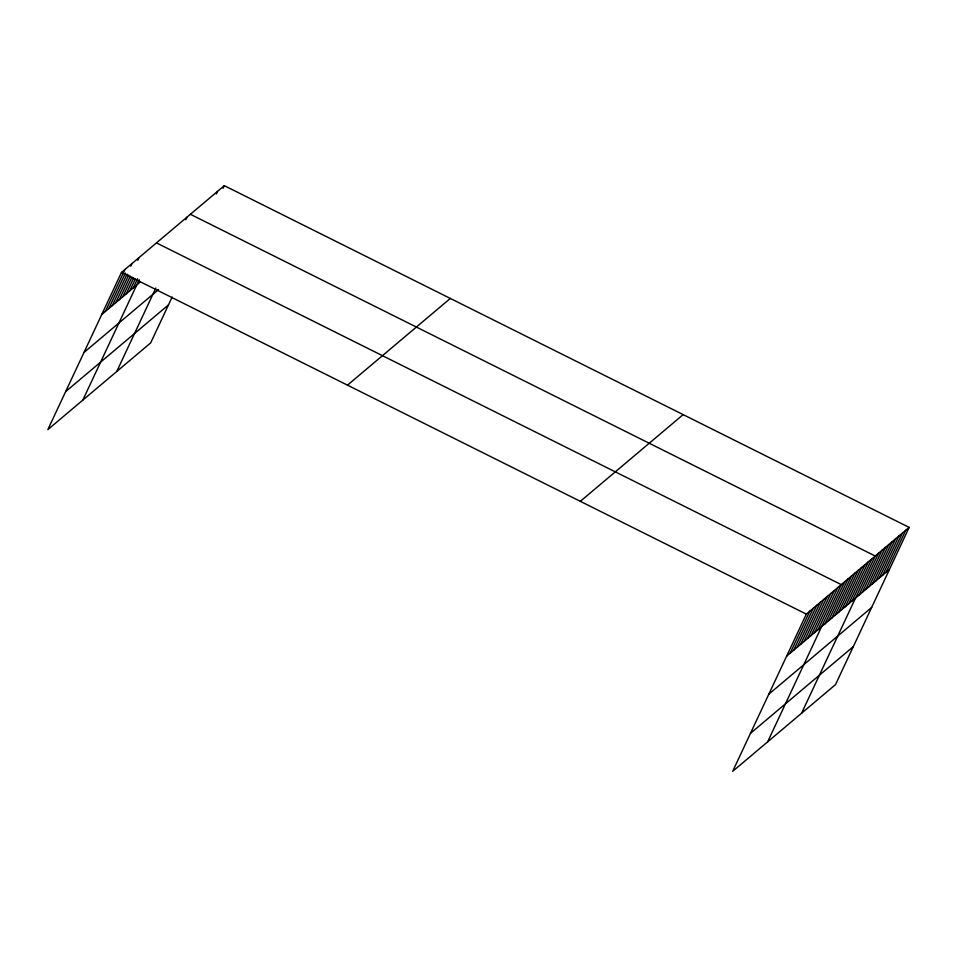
<?xml version="1.0" encoding="UTF-8"?>
<svg xmlns="http://www.w3.org/2000/svg" width="957" height="957" viewBox="0 0 957 957"><rect width="100%" height="100%" fill="white"/><g stroke="black" fill="none" stroke-linecap="round" stroke-linejoin="round"><path stroke-width="1.44" d="M909.15 527.391L806.332 614.107L732.679 771.33L835.509 684.614L909.15 527.391L224.321 185.67L121.491 272.386L47.85 429.609L150.668 342.893L172.14 297.065M105.282 311.515L124.996 269.443M108.775 308.573L125.403 273.068M112.268 305.618L127.054 274.061M130.75 266.166L131.982 263.546M115.773 302.675L128.705 275.054M119.266 299.72L130.355 276.059M137.748 260.28L138.98 257.648M122.759 296.778L131.994 277.051M126.252 293.823L133.645 278.044M129.745 290.88L135.296 279.049M133.25 287.937L137.557 278.726M82.804 400.122L139.208 279.719M185.766 219.775L186.986 217.143M116.742 371.507L155.835 288.033M216.294 194.02L217.526 191.4M223.089 188.302L224.321 185.67M790.111 653.248L809.825 611.164M793.616 650.293L813.318 608.209M797.109 647.351L816.823 605.267M800.602 644.396L820.316 602.324M804.095 641.453L823.81 599.369M807.588 638.498L827.303 596.426M811.093 635.556L830.808 593.472M814.586 632.601L834.301 590.529M818.079 629.658L837.794 587.574M767.646 741.842L841.287 584.631L156.458 242.899M824.97 623.844L844.684 581.772M828.367 620.985L848.069 578.901M831.753 618.126L851.467 576.042M835.15 615.267L854.864 573.183M838.547 612.396L858.25 570.324M841.933 609.537L861.647 567.453M845.33 606.678L865.044 564.594M848.727 603.819L868.43 561.735M852.113 600.96L871.827 558.876M801.571 713.228L875.224 556.017L190.383 214.284M858.896 595.23L878.61 553.146M862.293 592.371L882.007 550.287M865.69 589.512L885.404 547.428M869.076 586.641L888.79 544.569M872.473 583.782L892.187 541.71M875.87 580.923L895.573 538.839M879.256 578.064L898.97 535.98M882.653 575.205L902.367 533.121M886.05 572.334L905.753 530.262M101.789 314.47L140.141 282.124M83.989 352.463L158.527 289.588M65.65 391.604L168.468 304.888M347.487 385.157L450.316 298.44M580.337 501.336L683.154 414.632M786.618 656.191L889.436 569.475M768.818 694.184L871.636 607.468M750.479 733.337L853.297 646.621M121.491 272.386L806.332 614.107"/></g></svg>
